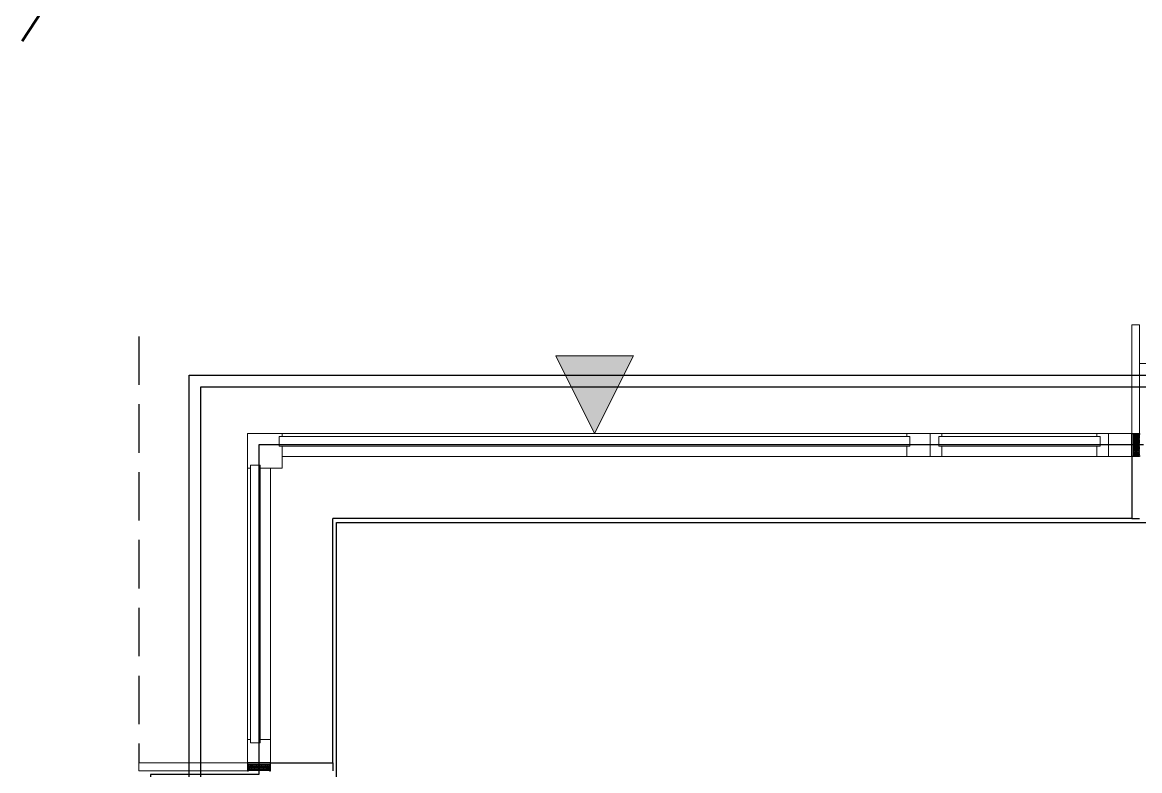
# Model space of a CAD drawing. Header units: inches. Extents: x 143994 to 247866, y 243815 to 272761.
# Drawn here: x 152046 to 154926, y 263106 to 265036 of the extents above; entities that cross this region are included whole.
import ezdxf

# ---------------------------------------------------------------- set-up
doc = ezdxf.new("R2010")
doc.units = ezdxf.units.IN
doc.header["$LTSCALE"] = 1000
doc.header["$MEASUREMENT"] = 0
doc.linetypes.add('DASH', pattern=[0.35, 0.25, -0.1])
doc.layers.get('DEFPOINTS').update_dxf_attribs({"color": 62})
for name, color, linetype in [('0-dim', 90, 'Continuous'), ('0-fm', 30, 'Continuous'), ('0-pat', 252, 'Continuous'), ('0-建筑1F', 127, 'Continuous'), ('A-S-face(建筑粉刷线)', 136, 'Continuous'), ('A-Wall-Patn', 255, 'Continuous'), ('PUB_HATCH', 8, 'Continuous')]:
    doc.layers.add(name, color=color, linetype=linetype)
for name, color, linetype, lineweight in [('00污水管', 120, 'DASH', 50), ('A-M-Glass-Sill', 8, 'Continuous', 9), ('A-M-Stone', 11, 'Continuous', 15), ('MQ-HZ幕墙绘制', 6, 'Continuous', 13)]:
    doc.layers.add(name, color=color, linetype=linetype, lineweight=lineweight)

# ---------------------------------------------------------------- blocks, each defined once
blk = doc.blocks.new('QWQW8EF')
at = {"layer": '00污水管', "ltscale": 0.5}
blk.add_line((633904.2, -495168.8), (630659.3, -500152.2), dxfattribs=at)
blk = doc.blocks.new('A$C010D7DFD')
at = {"layer": '0-fm'}
for points in [[(1400, -400), (500, -400), (500, -2200), (1400, -2200)], [(2350, -2200), (1450, -2200), (1450, -400), (2350, -400)], [(3300, -400), (2400, -400), (2400, -2200), (3300, -2200)], [(3300, -2650), (2400, -2650), (2400, -2250), (3300, -2250)], [(2400, -3305), (2400, -2700), (3300, -2700), (3300, -3305)]]:
    blk.add_lwpolyline(points, close=True, dxfattribs=at)
at = {"layer": '0-pat'}
for points in [[(950, -850), (500, -850), (500, -400), (950, -400)], [(1400, -850), (950, -850), (950, -400), (1400, -400)], [(1900, -850), (1450, -850), (1450, -400), (1900, -400)], [(2350, -850), (1900, -850), (1900, -400), (2350, -400)], [(2850, -850), (2400, -850), (2400, -400), (2850, -400)], [(3300, -850), (2850, -850), (2850, -400), (3300, -400)], [(950, -1300), (500, -1300), (500, -850), (950, -850)], [(1400, -1300), (950, -1300), (950, -850), (1400, -850)], [(1900, -1300), (1450, -1300), (1450, -850), (1900, -850)], [(2350, -1300), (1900, -1300), (1900, -850), (2350, -850)], [(2850, -1300), (2400, -1300), (2400, -850), (2850, -850)], [(3300, -1300), (2850, -1300), (2850, -850), (3300, -850)], [(950, -1750), (500, -1750), (500, -1300), (950, -1300)], [(1400, -1750), (950, -1750), (950, -1300), (1400, -1300)], [(1900, -1750), (1450, -1750), (1450, -1300), (1900, -1300)], [(2350, -1750), (1900, -1750), (1900, -1300), (2350, -1300)], [(2850, -1750), (2400, -1750), (2400, -1300), (2850, -1300)], [(3300, -1750), (2850, -1750), (2850, -1300), (3300, -1300)], [(950, -2200), (500, -2200), (500, -1750), (950, -1750)], [(1400, -2200), (950, -2200), (950, -1750), (1400, -1750)], [(1900, -2200), (1450, -2200), (1450, -1750), (1900, -1750)], [(2350, -2200), (1900, -2200), (1900, -1750), (2350, -1750)], [(2850, -2200), (2400, -2200), (2400, -1750), (2850, -1750)], [(3300, -2200), (2850, -2200), (2850, -1750), (3300, -1750)]]:
    blk.add_lwpolyline(points, close=True, dxfattribs=at)
blk = doc.blocks.new('144')
at = {"layer": 'A-M-Glass-Sill'}
h = blk.add_hatch(color=127, dxfattribs=at)
h.dxf.hatch_style = 1
h.paths.add_polyline_path([(634481.9, -376210.3), (634581.9, -376010.3), (634381.9, -376010.3)])
at = {"layer": 'MQ-HZ幕墙绘制'}
h = blk.add_hatch(dxfattribs=at)
h.set_pattern_fill('HEX', color=127, angle=-90, style=0)
h.set_pattern_definition([(270, (1330.9525, 145.3926), (1.649778, -3e-16), [0.9525, -1.905]), (30, (1330.9525, 145.3926), (-0.824889, 1.4287496586), [0.9525, -1.905]), (330, (1330.9525, 144.4401), (0.824889, 1.4287496586), [0.9525, -1.905])])
h.paths.add_polyline_path([(635886.9, -376213.3), (635886.9, -376267.3), (635869.9, -376267.3), (635869.9, -376213.3)])
h = blk.add_hatch(dxfattribs=at)
h.set_pattern_fill('HEX', color=127, angle=-90, style=0)
h.set_pattern_definition([(270, (634767.874, -376904.8868), (1.649778, -3e-16), [0.9525, -1.905]), (30, (634767.874, -376904.8868), (-0.824889, 1.4287497), [0.9525, -1.905]), (330, (634767.874, -376905.8393), (0.824889, 1.4287497), [0.9525, -1.905])])
h.paths.add_polyline_path([(633589.9, -377080.3), (633643.9, -377080.3), (633643.9, -377063.3), (633589.9, -377063.3)])
at = {"layer": 'A-M-Glass-Sill', "color": 127}
blk.add_lwpolyline([(634481.9, -376210.3), (634481.9, -376210.3), (634581.9, -376010.3), (634381.9, -376010.3)], close=True, dxfattribs=at)
at = {"layer": 'A-M-Stone', "color": 127}
blk.add_line((636386.9, -376030.3), (635886.9, -376030.3), dxfattribs=at)
at = {"layer": 'A-S-face(建筑粉刷线)', "color": 127}
for points in [[(635866.9, -376270.3), (635866.9, -376430.3), (635886.9, -376430.3)], [(633646.9, -377060.3), (633806.9, -377060.3), (633806.9, -377080.3)]]:
    blk.add_lwpolyline(points, dxfattribs=at)
at = {"layer": 'MQ-HZ幕墙绘制', "color": 127}
for p, q in [((635866.9, -375930.3), (635866.9, -376210.3)), ((635886.9, -375930.3), (635866.9, -375930.3)), ((635886.9, -376210.3), (635886.9, -375930.3)), ((633676.9, -376210.3), (633586.9, -376210.3)), ((633586.9, -376210.3), (633586.9, -376300.3)), ((633676.9, -376210.3), (635286.9, -376210.3)), ((633676.9, -376218.3), (633676.9, -376210.3)), ((635286.9, -376218.3), (635286.9, -376210.3)), ((635286.9, -376210.3), (635346.9, -376210.3)), ((635376.9, -376210.3), (635346.9, -376210.3)), ((635346.9, -376210.3), (635346.9, -376270.3)), ((635346.9, -376210.3), (635346.9, -376270.3)), ((635376.9, -376210.3), (635776.9, -376210.3)), ((635376.9, -376218.3), (635376.9, -376210.3)), ((635776.9, -376218.3), (635776.9, -376210.3)), ((635776.9, -376210.3), (635806.9, -376210.3)), ((635806.9, -376210.3), (635866.9, -376210.3)), ((635806.9, -376270.3), (635806.9, -376210.3)), ((635806.9, -376210.3), (635806.9, -376270.3)), ((635866.9, -376210.3), (635866.9, -376270.3)), ((635866.9, -376210.3), (635886.9, -376210.3)), ((633668.9, -376243.3), (633668.9, -376218.3)), ((633668.9, -376218.3), (633676.9, -376218.3)), ((633676.9, -376218.3), (635286.9, -376218.3)), ((635294.9, -376218.3), (635286.9, -376218.3)), ((635294.9, -376243.3), (635294.9, -376218.3)), ((635368.9, -376243.3), (635368.9, -376218.3)), ((635368.9, -376218.3), (635376.9, -376218.3)), ((635776.9, -376218.3), (635376.9, -376218.3)), ((635784.9, -376218.3), (635776.9, -376218.3)), ((635784.9, -376243.3), (635784.9, -376218.3)), ((633676.9, -376243.3), (633668.9, -376243.3)), ((633676.9, -376243.3), (635286.9, -376243.3)), ((633676.9, -376300.3), (633676.9, -376243.3)), ((633676.9, -376270.3), (635286.9, -376270.3)), ((635286.9, -376270.3), (635286.9, -376243.3)), ((635286.9, -376243.3), (635294.9, -376243.3)), ((635346.9, -376270.3), (635286.9, -376270.3)), ((635346.9, -376270.3), (635376.9, -376270.3)), ((635376.9, -376243.3), (635368.9, -376243.3)), ((635776.9, -376243.3), (635376.9, -376243.3)), ((635376.9, -376270.3), (635376.9, -376243.3)), ((635776.9, -376270.3), (635376.9, -376270.3)), ((635776.9, -376270.3), (635776.9, -376243.3)), ((635776.9, -376243.3), (635784.9, -376243.3)), ((635806.9, -376270.3), (635776.9, -376270.3)), ((635866.9, -376270.3), (635806.9, -376270.3)), ((633586.9, -376300.3), (633586.9, -377000.3)), ((633586.9, -376300.3), (633594.9, -376300.3)), ((633594.9, -376300.3), (633594.9, -376292.3)), ((633594.9, -376292.3), (633619.9, -376292.3)), ((633594.9, -376300.3), (633594.9, -377000.3)), ((633619.9, -376292.3), (633619.9, -376300.3)), ((633619.9, -376300.3), (633619.9, -377000.3)), ((633619.9, -376300.3), (633676.9, -376300.3)), ((633646.9, -376300.3), (633646.9, -377000.3)), ((633594.9, -377000.3), (633586.9, -377000.3)), ((633586.9, -377000.3), (633586.9, -377060.3)), ((633594.9, -377008.3), (633594.9, -377000.3)), ((633619.9, -377008.3), (633594.9, -377008.3)), ((633646.9, -377000.3), (633619.9, -377000.3)), ((633619.9, -377000.3), (633619.9, -377008.3)), ((633646.9, -377060.3), (633646.9, -377000.3)), ((633586.9, -377060.3), (633306.9, -377060.3)), ((633306.9, -377060.3), (633306.9, -377080.3)), ((633586.9, -377060.3), (633646.9, -377060.3)), ((633586.9, -377080.3), (633586.9, -377060.3)), ((633306.9, -377080.3), (633586.9, -377080.3))]:
    blk.add_line(p, q, dxfattribs=at)
at = {"layer": 'MQ-HZ幕墙绘制', "color": 127, "lineweight": -3}
for points in [[(635866.9, -376270.3), (635866.9, -376210.3), (635883.9, -376210.3), (635883.9, -376210.3), (635886.9, -376210.3), (635886.9, -376213.3), (635869.9, -376213.3), (635869.9, -376267.3), (635886.9, -376267.3), (635886.9, -376270.3), (635883.9, -376270.3), (635883.9, -376270.3), (635866.9, -376270.3, -0.000051)], [(633646.9, -377060.3), (633586.9, -377060.3), (633586.9, -377077.3), (633586.9, -377077.3), (633586.9, -377080.3), (633589.9, -377080.3), (633589.9, -377063.3), (633643.9, -377063.3), (633643.9, -377080.3), (633646.9, -377080.3), (633646.9, -377077.3), (633646.9, -377077.3), (633646.9, -377060.3, 0.000051)]]:
    blk.add_lwpolyline(points, format="xyb", dxfattribs=at)
at = {"layer": 'PUB_HATCH', "color": 127, "linetype": 'DASH', "ltscale": 0.5}
blk.add_line((633306.9, -375960.3), (633306.9, -377060.3), dxfattribs=at)
at = {"layer": 'PUB_HATCH', "color": 127}
for p in [(633806.9, -377060.3), (635866.9, -376430.3)]:
    blk.add_line(p, (633806.9, -376430.3), dxfattribs=at)

msp = doc.modelspace()

# ---------------------------------------------------------------- linework, layer by layer
at = {"layer": 'A-Wall-Patn'}
for p, q in [((152505.62, 260456.1), (152505.62, 264096.1)), ((152505.62, 264096.1), (156945.62, 264096.1)), ((152855.62, 260146.1), (152855.62, 263746.1)), ((152855.62, 263746.1), (156945.62, 263746.1))]:
    msp.add_line(p, q, dxfattribs=at)
at = {"layer": 'A-Wall-Patn', "color": 11}
msp.add_lwpolyline([(150345.62, 253131.1), (150345.62, 260486.1), (152475.62, 260486.1), (152475.62, 264126.1), (156915.62, 264126.1), (156915.62, 264396.1), (157915.62, 264396.1), (157915.62, 260436.1), (159725.62, 260436.1), (159725.62, 264126.1), (165235.62, 264126.1), (165235.62, 258286.1), (166875.62, 258286.1), (166875.62, 261926.1), (172000.62, 261926.1), (172000.62, 262196.1), (173000.62, 262196.1), (173000.62, 261926.1), (177435.62, 261926.1), (177435.62, 258286.1), (179565.62, 258286.1), (179565.62, 250931.1)], dxfattribs=at)
at = {"layer": 'DEFPOINTS'}
msp.add_lwpolyline([(154935.62, 263946.1), (152655.62, 263946.1), (152655.62, 263096.1), (152375.62, 263096.1), (152375.62, 263076.1), (152475.62, 263076.1), (152475.62, 260486.1), (150345.62, 260486.1), (150345.62, 253131.1)], dxfattribs=at)

# ---------------------------------------------------------------- block references
msp.add_blockref('QWQW8EF', (-480931.31, 761580.81))
at = {"layer": '0-dim'}
msp.add_blockref('A$C010D7DFD', (153005.62, 267271.1), dxfattribs=at)
at = {"layer": '0-建筑1F'}
msp.add_blockref('144', (-480961.31, 640186.38), dxfattribs=at)

doc.saveas('drawing.dxf')
